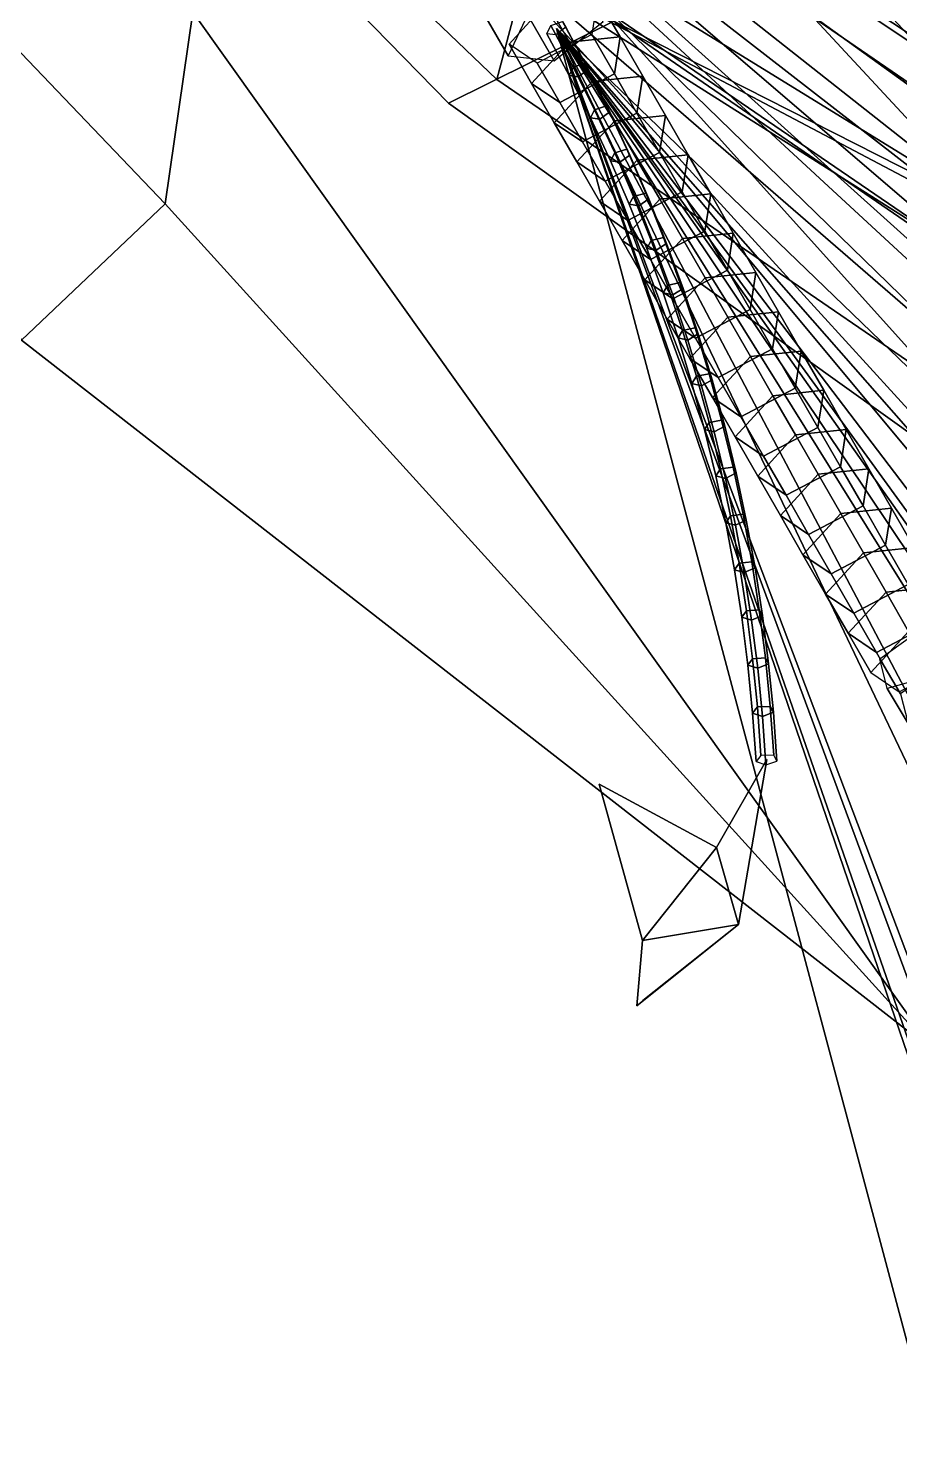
# Model space of a CAD drawing. Header units: metres. Extents: x -366 to 149, y -229 to 234.
# Drawn here: x 35.3 to 55.98, y -126.7 to -93.18 of the extents above; entities that cross this region are included whole.
import ezdxf

# ---------------------------------------------------------------- set-up
doc = ezdxf.new("R2010")
doc.units = ezdxf.units.M

msp = doc.modelspace()

# ---------------------------------------------------------------- linework, layer by layer
at = {"layer": 'coral-li_Intrnd', "color": 3}
for points in [[(46.6017, -91.8473, 372.7853), (47.1634, -92.8236, 373.4581), (46.6834, -93.8334, 372.3938), (46.1314, -92.8735, 371.7324)], [(47.2147, -92.9749, 370.6374), (47.7764, -93.9512, 371.3102), (48.9422, -93.01527, 371.6947), (48.3647, -92.01234, 371.0033)], [(48.8084, -92.4495, 372.6272), (49.3449, -93.3816, 373.2696), (48.1407, -93.5093, 374.0899), (47.6043, -92.5772, 373.4475)], [(48.6688, -93.3294, 371.4672), (49.2052, -94.2615, 372.1096), (49.3449, -93.3816, 373.2696), (48.8084, -92.4495, 372.6272)], [(47.6043, -92.5772, 373.4475), (48.1407, -93.5093, 374.0899), (47.2427, -94.4877, 373.4203), (46.7062, -93.5556, 372.7779)], [(46.1314, -92.8735, 371.7324), (46.6834, -93.8334, 372.3938), (47.7764, -93.9512, 371.3102), (47.2147, -92.9749, 370.6374)], [(48.1407, -93.5093, 374.0899), (48.6772, -94.4414, 374.7324), (47.7791, -95.4198, 374.0627), (47.2427, -94.4877, 373.4203)], [(47.377, -94.00908, 371.5598), (47.9134, -94.9412, 372.2022), (49.2052, -94.2615, 372.1096), (48.6688, -93.3294, 371.4672)], [(49.3449, -93.3816, 373.2696), (49.8814, -94.3138, 373.912), (48.6772, -94.4414, 374.7324), (48.1407, -93.5093, 374.0899)], [(49.2052, -94.2615, 372.1096), (49.7417, -95.1936, 372.752), (49.8814, -94.3138, 373.912), (49.3449, -93.3816, 373.2696)], [(46.7062, -93.5556, 372.7779), (47.2427, -94.4877, 373.4203), (47.9134, -94.9412, 372.2022), (47.377, -94.00908, 371.5598)], [(47.2427, -94.4877, 373.4203), (47.7791, -95.4198, 374.0627), (48.4499, -95.8733, 372.8446), (47.9134, -94.9412, 372.2022)], [(48.6772, -94.4414, 374.7324), (49.2137, -95.3735, 375.3748), (48.3156, -96.3519, 374.7051), (47.7791, -95.4198, 374.0627)], [(47.9134, -94.9412, 372.2022), (48.4499, -95.8733, 372.8446), (49.7417, -95.1936, 372.752), (49.2052, -94.2615, 372.1096)], [(49.8814, -94.3138, 373.912), (50.4178, -95.2459, 374.5545), (49.2137, -95.3735, 375.3748), (48.6772, -94.4414, 374.7324)], [(49.7417, -95.1936, 372.752), (50.2781, -96.1257, 373.3945), (50.4178, -95.2459, 374.5545), (49.8814, -94.3138, 373.912)], [(48.4499, -95.8733, 372.8446), (48.9863, -96.8054, 373.4871), (50.2781, -96.1257, 373.3945), (49.7417, -95.1936, 372.752)], [(47.7791, -95.4198, 374.0627), (48.3156, -96.3519, 374.7051), (48.9863, -96.8054, 373.4871), (48.4499, -95.8733, 372.8446)], [(49.2137, -95.3735, 375.3748), (49.7501, -96.3056, 376.0172), (48.852, -97.284, 375.3476), (48.3156, -96.3519, 374.7051)], [(50.4178, -95.2459, 374.5545), (50.9543, -96.178, 375.1969), (49.7501, -96.3056, 376.0172), (49.2137, -95.3735, 375.3748)], [(50.2781, -96.1257, 373.3945), (50.8146, -97.05791, 374.0369), (50.9543, -96.178, 375.1969), (50.4178, -95.2459, 374.5545)], [(48.9863, -96.8054, 373.4871), (49.5228, -97.7375, 374.1295), (50.8146, -97.05791, 374.0369), (50.2781, -96.1257, 373.3945)], [(50.9543, -96.178, 375.1969), (51.4907, -97.1101, 375.8393), (50.2866, -97.2378, 376.6596), (49.7501, -96.3056, 376.0172)], [(50.8146, -97.05791, 374.0369), (51.351, -97.99, 374.6793), (51.4907, -97.1101, 375.8393), (50.9543, -96.178, 375.1969)], [(48.3156, -96.3519, 374.7051), (48.852, -97.284, 375.3476), (49.5228, -97.7375, 374.1295), (48.9863, -96.8054, 373.4871)], [(49.7501, -96.3056, 376.0172), (50.2866, -97.2378, 376.6596), (49.3885, -98.2162, 375.99), (48.852, -97.284, 375.3476)], [(49.5228, -97.7375, 374.1295), (50.05929, -98.6696, 374.7719), (51.351, -97.99, 374.6793), (50.8146, -97.05791, 374.0369)], [(51.4907, -97.1101, 375.8393), (52.02724, -98.04229, 376.4818), (50.823, -98.1699, 377.3021), (50.2866, -97.2378, 376.6596)], [(51.351, -97.99, 374.6793), (51.8875, -98.9221, 375.3217), (52.02724, -98.04229, 376.4818), (51.4907, -97.1101, 375.8393)], [(48.852, -97.284, 375.3476), (49.3885, -98.2162, 375.99), (50.05929, -98.6696, 374.7719), (49.5228, -97.7375, 374.1295)], [(50.2866, -97.2378, 376.6596), (50.823, -98.1699, 377.3021), (49.925, -99.1483, 376.6324), (49.3885, -98.2162, 375.99)], [(49.3885, -98.2162, 375.99), (49.925, -99.1483, 376.6324), (50.5957, -99.6018, 375.4143), (50.05929, -98.6696, 374.7719)], [(50.823, -98.1699, 377.3021), (51.3595, -99.102, 377.9445), (50.4614, -100.0804, 377.2748), (49.925, -99.1483, 376.6324)], [(50.05929, -98.6696, 374.7719), (50.5957, -99.6018, 375.4143), (51.8875, -98.9221, 375.3217), (51.351, -97.99, 374.6793)], [(52.02724, -98.04229, 376.4818), (52.5636, -98.9744, 377.1242), (51.3595, -99.102, 377.9445), (50.823, -98.1699, 377.3021)], [(51.8875, -98.9221, 375.3217), (52.424, -99.8542, 375.9642), (52.5636, -98.9744, 377.1242), (52.02724, -98.04229, 376.4818)], [(49.925, -99.1483, 376.6324), (50.4614, -100.0804, 377.2748), (51.1322, -100.5339, 376.0568), (50.5957, -99.6018, 375.4143)], [(51.3595, -99.102, 377.9445), (51.8959, -100.0342, 378.5869), (50.9979, -101.0126, 377.9173), (50.4614, -100.0804, 377.2748)], [(50.5957, -99.6018, 375.4143), (51.1322, -100.5339, 376.0568), (52.424, -99.8542, 375.9642), (51.8875, -98.9221, 375.3217)], [(52.5636, -98.9744, 377.1242), (53.1001, -99.9065, 377.7666), (51.8959, -100.0342, 378.5869), (51.3595, -99.102, 377.9445)], [(52.424, -99.8542, 375.9642), (52.9604, -100.7864, 376.6066), (53.1001, -99.9065, 377.7666), (52.5636, -98.9744, 377.1242)], [(51.1322, -100.5339, 376.0568), (51.6686, -101.466, 376.6992), (52.9604, -100.7864, 376.6066), (52.424, -99.8542, 375.9642)], [(50.4614, -100.0804, 377.2748), (50.9979, -101.0126, 377.9173), (51.6686, -101.466, 376.6992), (51.1322, -100.5339, 376.0568)], [(51.8959, -100.0342, 378.5869), (52.4324, -100.9663, 379.2293), (51.5343, -101.9447, 378.5597), (50.9979, -101.0126, 377.9173)], [(53.1001, -99.9065, 377.7666), (53.6366, -100.8387, 378.409), (52.4324, -100.9663, 379.2293), (51.8959, -100.0342, 378.5869)], [(52.9604, -100.7864, 376.6066), (53.4969, -101.7185, 377.249), (53.6366, -100.8387, 378.409), (53.1001, -99.9065, 377.7666)], [(51.6686, -101.466, 376.6992), (52.2051, -102.3982, 377.3416), (53.4969, -101.7185, 377.249), (52.9604, -100.7864, 376.6066)], [(53.6366, -100.8387, 378.409), (54.173, -101.7708, 379.0515), (52.9688, -101.8984, 379.8718), (52.4324, -100.9663, 379.2293)], [(53.4969, -101.7185, 377.249), (54.03338, -102.6506, 377.8914), (54.173, -101.7708, 379.0515), (53.6366, -100.8387, 378.409)], [(50.9979, -101.0126, 377.9173), (51.5343, -101.9447, 378.5597), (52.2051, -102.3982, 377.3416), (51.6686, -101.466, 376.6992)], [(52.4324, -100.9663, 379.2293), (52.9688, -101.8984, 379.8718), (52.07083, -102.8768, 379.2021), (51.5343, -101.9447, 378.5597)], [(52.9688, -101.8984, 379.8718), (53.5053, -102.8305, 380.5142), (52.6072, -103.8089, 379.8445), (52.07083, -102.8768, 379.2021)], [(52.2051, -102.3982, 377.3416), (52.7415, -103.3303, 377.984), (54.03338, -102.6506, 377.8914), (53.4969, -101.7185, 377.249)], [(54.173, -101.7708, 379.0515), (54.7095, -102.7029, 379.6939), (53.5053, -102.8305, 380.5142), (52.9688, -101.8984, 379.8718)], [(54.03338, -102.6506, 377.8914), (54.5698, -103.5828, 378.5339), (54.7095, -102.7029, 379.6939), (54.173, -101.7708, 379.0515)], [(51.5343, -101.9447, 378.5597), (52.07083, -102.8768, 379.2021), (52.7415, -103.3303, 377.984), (52.2051, -102.3982, 377.3416)], [(52.07083, -102.8768, 379.2021), (52.6072, -103.8089, 379.8445), (53.278, -104.2624, 378.6265), (52.7415, -103.3303, 377.984)], [(53.5053, -102.8305, 380.5142), (54.04181, -103.7627, 381.1566), (53.1437, -104.7411, 380.487), (52.6072, -103.8089, 379.8445)], [(52.7415, -103.3303, 377.984), (53.278, -104.2624, 378.6265), (54.5698, -103.5828, 378.5339), (54.03338, -102.6506, 377.8914)], [(54.7095, -102.7029, 379.6939), (55.2459, -103.635, 380.3363), (54.04181, -103.7627, 381.1566), (53.5053, -102.8305, 380.5142)], [(54.5698, -103.5828, 378.5339), (55.1062, -104.5149, 379.1763), (55.2459, -103.635, 380.3363), (54.7095, -102.7029, 379.6939)], [(53.278, -104.2624, 378.6265), (53.8144, -105.1945, 379.2689), (55.1062, -104.5149, 379.1763), (54.5698, -103.5828, 378.5339)], [(52.6072, -103.8089, 379.8445), (53.1437, -104.7411, 380.487), (53.8144, -105.1945, 379.2689), (53.278, -104.2624, 378.6265)], [(54.04181, -103.7627, 381.1566), (54.5782, -104.6948, 381.799), (53.6802, -105.6732, 381.1294), (53.1437, -104.7411, 380.487)], [(55.2459, -103.635, 380.3363), (55.7824, -104.5671, 380.9787), (54.5782, -104.6948, 381.799), (54.04181, -103.7627, 381.1566)], [(55.1062, -104.5149, 379.1763), (55.6427, -105.447, 379.8187), (55.7824, -104.5671, 380.9787), (55.2459, -103.635, 380.3363)], [(53.8144, -105.1945, 379.2689), (54.3509, -106.1267, 379.9113), (55.6427, -105.447, 379.8187), (55.1062, -104.5149, 379.1763)], [(55.7824, -104.5671, 380.9787), (56.3188, -105.4993, 381.6212), (55.1147, -105.6269, 382.4415), (54.5782, -104.6948, 381.799)], [(55.6427, -105.447, 379.8187), (56.1792, -106.3791, 380.4612), (56.3188, -105.4993, 381.6212), (55.7824, -104.5671, 380.9787)], [(53.1437, -104.7411, 380.487), (53.6802, -105.6732, 381.1294), (54.3509, -106.1267, 379.9113), (53.8144, -105.1945, 379.2689)], [(54.5782, -104.6948, 381.799), (55.1147, -105.6269, 382.4415), (54.2166, -106.6053, 381.7718), (53.6802, -105.6732, 381.1294)], [(54.3509, -106.1267, 379.9113), (54.8874, -107.0588, 380.5537), (56.1792, -106.3791, 380.4612), (55.6427, -105.447, 379.8187)], [(56.3188, -105.4993, 381.6212), (56.8553, -106.4314, 382.2636), (55.6511, -106.559, 383.0839), (55.1147, -105.6269, 382.4415)], [(53.6802, -105.6732, 381.1294), (54.2166, -106.6053, 381.7718), (54.8874, -107.0588, 380.5537), (54.3509, -106.1267, 379.9113)], [(55.1147, -105.6269, 382.4415), (55.6511, -106.559, 383.0839), (54.7531, -107.5374, 382.4142), (54.2166, -106.6053, 381.7718)], [(55.6511, -106.559, 383.0839), (56.1876, -107.4911, 383.7263), (55.2895, -108.4695, 383.0567), (54.7531, -107.5374, 382.4142)], [(54.8874, -107.0588, 380.5537), (55.4238, -107.9909, 381.1962), (56.7156, -107.3112, 381.1036), (56.1792, -106.3791, 380.4612)], [(56.8553, -106.4314, 382.2636), (57.3918, -107.3635, 382.906), (56.1876, -107.4911, 383.7263), (55.6511, -106.559, 383.0839)], [(54.2166, -106.6053, 381.7718), (54.7531, -107.5374, 382.4142), (55.4238, -107.9909, 381.1962), (54.8874, -107.0588, 380.5537)], [(54.7531, -107.5374, 382.4142), (55.2895, -108.4695, 383.0567), (55.9603, -108.923, 381.8386), (55.4238, -107.9909, 381.1962)], [(55.4238, -107.9909, 381.1962), (55.9603, -108.923, 381.8386), (57.2521, -108.2434, 381.746), (56.7156, -107.3112, 381.1036)], [(56.5717, -107.3745, 383.5205), (57.06401, -108.2053, 384.1266), (55.9936, -108.9747, 383.9414), (55.5012, -108.1439, 383.3353)], [(55.5012, -108.1439, 383.3353), (55.9936, -108.9747, 383.9414), (56.1743, -109.6804, 382.8273), (55.682, -108.8496, 382.2212)], [(55.682, -108.8496, 382.2212), (56.1743, -109.6804, 382.8273), (57.3805, -109.3377, 382.3174), (56.8882, -108.5069, 381.7112)]]:
    msp.add_3dface(points, dxfattribs=at)
at = {"layer": 'coral-li_Leaf', "color": 3}
for points in [[(51.6271, -112.6242, 386.2593), (52.1495, -114.4521, 384.1197), (52.8208, -110.5346, 382.9129)], [(51.6271, -112.6242, 386.2593), (52.8208, -110.5346, 382.9129), (52.1495, -114.4521, 384.1197)], [(48.8422, -111.115, 387.8719), (49.8706, -114.8247, 387.4633), (51.6271, -112.6242, 386.2593)], [(48.8422, -111.115, 387.8719), (51.6271, -112.6242, 386.2593), (49.8706, -114.8247, 387.4633)], [(51.6271, -112.6242, 386.2593), (49.8706, -114.8247, 387.4633), (52.1495, -114.4521, 384.1197)], [(51.6271, -112.6242, 386.2593), (52.1495, -114.4521, 384.1197), (49.8706, -114.8247, 387.4633)], [(49.738, -116.3815, 385.3027), (49.8824, -116.2556, 382.0192), (52.1495, -114.4521, 384.1197)], [(49.738, -116.3815, 385.3027), (52.1495, -114.4521, 384.1197), (49.8824, -116.2556, 382.0192)], [(52.1495, -114.4521, 384.1197), (49.8706, -114.8247, 387.4633), (49.738, -116.3815, 385.3027)], [(52.1495, -114.4521, 384.1197), (49.738, -116.3815, 385.3027), (49.8706, -114.8247, 387.4633)]]:
    msp.add_3dface(points, dxfattribs=at)
at = {"layer": 'coral-li_Mrstm', "color": 3}
for points in [[(47.06252, -91.939, 373.1199), (46.4186, -94.3941, 369.3958), (19.6409, -68.7581, 351.5123)], [(47.06252, -91.939, 373.1199), (19.6409, -68.7581, 351.5123), (46.4186, -94.3941, 369.3958)], [(19.6409, -68.7581, 351.5123), (45.2711, -94.9571, 370.1073), (49.1916, -93.01318, 368.6772)], [(19.6409, -68.7581, 351.5123), (49.1916, -93.01318, 368.6772), (45.2711, -94.9571, 370.1073)], [(35.6338, -79.7056, 361.8238), (59.3116, -105.6608, 383.1489), (63.1381, -105.1082, 380.6496)], [(35.6338, -79.7056, 361.8238), (63.1381, -105.1082, 380.6496), (59.3116, -105.6608, 383.1489)], [(63.1381, -105.1082, 380.6496), (64.8286, -104.7396, 376.4881), (35.6338, -79.7056, 361.8238)], [(63.1381, -105.1082, 380.6496), (35.6338, -79.7056, 361.8238), (64.8286, -104.7396, 376.4881)], [(35.6338, -79.7056, 361.8238), (64.643, -105.7999, 374.7324), (67.4493, -102.649, 376.5739)], [(35.6338, -79.7056, 361.8238), (67.4493, -102.649, 376.5739), (64.643, -105.7999, 374.7324)], [(67.4493, -102.649, 376.5739), (69.3322, -98.5904, 376.0316), (35.6338, -79.7056, 361.8238)], [(67.4493, -102.649, 376.5739), (35.6338, -79.7056, 361.8238), (69.3322, -98.5904, 376.0316)], [(35.6338, -79.7056, 361.8238), (70.3626, -97.6438, 374.5205), (69.6347, -97.1356, 379.0378)], [(35.6338, -79.7056, 361.8238), (69.6347, -97.1356, 379.0378), (70.3626, -97.6438, 374.5205)], [(69.6347, -97.1356, 379.0378), (68.2186, -94.3372, 382.2744), (35.6338, -79.7056, 361.8238)], [(69.6347, -97.1356, 379.0378), (35.6338, -79.7056, 361.8238), (68.2186, -94.3372, 382.2744)], [(35.6338, -79.7056, 361.8238), (68.6195, -92.3879, 382.8041), (66.6946, -96.1358, 384.6593)], [(35.6338, -79.7056, 361.8238), (66.6946, -96.1358, 384.6593), (68.6195, -92.3879, 382.8041)], [(66.6946, -96.1358, 384.6593), (63.01646, -97.818, 386.6474), (35.6338, -79.7056, 361.8238)], [(66.6946, -96.1358, 384.6593), (35.6338, -79.7056, 361.8238), (63.01646, -97.818, 386.6474)], [(35.6338, -79.7056, 361.8238), (61.8064, -97.2466, 388.2128), (62.6647, -101.0221, 385.7221)], [(35.6338, -79.7056, 361.8238), (62.6647, -101.0221, 385.7221), (61.8064, -97.2466, 388.2128)], [(62.6647, -101.0221, 385.7221), (60.8663, -104.255, 383.1481), (35.6338, -79.7056, 361.8238)], [(62.6647, -101.0221, 385.7221), (35.6338, -79.7056, 361.8238), (60.8663, -104.255, 383.1481)], [(50.4111, -83.2079, 374.6092), (67.8396, -93.9195, 384.7206), (48.9773, -87.5794, 374.7786)], [(50.4111, -83.2079, 374.6092), (48.9773, -87.5794, 374.7786), (67.8396, -93.9195, 384.7206)], [(39.1994, -92.7973, 378.425), (38.55, -97.3475, 376.1729), (25.3832, -83.569, 363.6339)], [(39.1994, -92.7973, 378.425), (25.3832, -83.569, 363.6339), (38.55, -97.3475, 376.1729)], [(25.3832, -83.569, 363.6339), (38.55, -97.3475, 376.1729), (35.1387, -100.5772, 374.1401)], [(25.3832, -83.569, 363.6339), (35.1387, -100.5772, 374.1401), (38.55, -97.3475, 376.1729)], [(52.3523, -85.941, 371.2834), (66.449, -95.7767, 385.4033), (49.8293, -84.4208, 374.6945)], [(52.3523, -85.941, 371.2834), (49.8293, -84.4208, 374.6945), (66.449, -95.7767, 385.4033)], [(54.02439, -85.00459, 367.0976), (70.8759, -96.9635, 376.7795), (52.3523, -85.941, 371.2834)], [(54.02439, -85.00459, 367.0976), (52.3523, -85.941, 371.2834), (70.8759, -96.9635, 376.7795)], [(52.4421, -89.3274, 367.5488), (70.06596, -96.3958, 379.1362), (53.4468, -85.02573, 368.4415)], [(52.4421, -89.3274, 367.5488), (53.4468, -85.02573, 368.4415), (70.06596, -96.3958, 379.1362)], [(70.8759, -96.9635, 376.7795), (68.9579, -97.834, 381.4445), (52.3523, -85.941, 371.2834)], [(70.8759, -96.9635, 376.7795), (52.3523, -85.941, 371.2834), (68.9579, -97.834, 381.4445)], [(52.3523, -85.941, 371.2834), (68.9579, -97.834, 381.4445), (66.449, -95.7767, 385.4033)], [(52.3523, -85.941, 371.2834), (66.449, -95.7767, 385.4033), (68.9579, -97.834, 381.4445)], [(48.9773, -87.5794, 374.7786), (62.02675, -101.6594, 386.0167), (45.42, -90.2982, 375.2932)], [(48.9773, -87.5794, 374.7786), (45.42, -90.2982, 375.2932), (62.02675, -101.6594, 386.0167)], [(67.8396, -93.9195, 384.7206), (66.08289, -98.721, 384.962), (48.9773, -87.5794, 374.7786)], [(67.8396, -93.9195, 384.7206), (48.9773, -87.5794, 374.7786), (66.08289, -98.721, 384.962)], [(48.9773, -87.5794, 374.7786), (66.08289, -98.721, 384.962), (62.02675, -101.6594, 386.0167)], [(48.9773, -87.5794, 374.7786), (62.02675, -101.6594, 386.0167), (66.08289, -98.721, 384.962)], [(45.0354, -89.3952, 376.3779), (61.8852, -99.7758, 387.7384), (47.06252, -91.939, 373.1199)], [(45.0354, -89.3952, 376.3779), (47.06252, -91.939, 373.1199), (61.8852, -99.7758, 387.7384)], [(50.7947, -92.2591, 364.4046), (66.725, -104.6278, 375.0805), (52.4421, -89.3274, 367.5488)], [(50.7947, -92.2591, 364.4046), (52.4421, -89.3274, 367.5488), (66.725, -104.6278, 375.0805)], [(66.725, -104.6278, 375.0805), (68.558, -101.2388, 378.45), (52.4421, -89.3274, 367.5488)], [(66.725, -104.6278, 375.0805), (52.4421, -89.3274, 367.5488), (68.558, -101.2388, 378.45)], [(52.4421, -89.3274, 367.5488), (68.558, -101.2388, 378.45), (70.06596, -96.3958, 379.1362)], [(52.4421, -89.3274, 367.5488), (70.06596, -96.3958, 379.1362), (68.558, -101.2388, 378.45)], [(49.1916, -93.01318, 368.6772), (67.9568, -102.5383, 375.886), (51.351, -91.1542, 365.1855)], [(49.1916, -93.01318, 368.6772), (51.351, -91.1542, 365.1855), (67.9568, -102.5383, 375.886)], [(47.06252, -91.939, 373.1199), (63.01688, -105.7727, 380.114), (46.4186, -94.3941, 369.3958)], [(47.06252, -91.939, 373.1199), (46.4186, -94.3941, 369.3958), (63.01688, -105.7727, 380.114)], [(61.8852, -99.7758, 387.7384), (63.9752, -102.6527, 384.0568), (47.06252, -91.939, 373.1199)], [(61.8852, -99.7758, 387.7384), (47.06252, -91.939, 373.1199), (63.9752, -102.6527, 384.0568)], [(47.06252, -91.939, 373.1199), (63.9752, -102.6527, 384.0568), (63.01688, -105.7727, 380.114)], [(47.06252, -91.939, 373.1199), (63.01688, -105.7727, 380.114), (63.9752, -102.6527, 384.0568)], [(39.1994, -92.7973, 378.425), (56.7948, -117.4616, 394.1656), (38.55, -97.3475, 376.1729)], [(39.1994, -92.7973, 378.425), (38.55, -97.3475, 376.1729), (56.7948, -117.4616, 394.1656)], [(45.2711, -94.9571, 370.1073), (61.2003, -106.3559, 381.8147), (49.1916, -93.01318, 368.6772)], [(45.2711, -94.9571, 370.1073), (49.1916, -93.01318, 368.6772), (61.2003, -106.3559, 381.8147)], [(47.8294, -93.1835, 372.3797), (70.7602, -124.7878, 385.2025), (70.9568, -123.5719, 389.6384)], [(47.8294, -93.1835, 372.3797), (70.9568, -123.5719, 389.6384), (70.7602, -124.7878, 385.2025)], [(70.9568, -123.5719, 389.6384), (71.5074, -120.1563, 392.5267), (47.8294, -93.1835, 372.3797)], [(70.9568, -123.5719, 389.6384), (47.8294, -93.1835, 372.3797), (71.5074, -120.1563, 392.5267)], [(47.8294, -93.1835, 372.3797), (73.08212, -117.5265, 393.7993), (69.8451, -119.5957, 396.3358)], [(47.8294, -93.1835, 372.3797), (69.8451, -119.5957, 396.3358), (73.08212, -117.5265, 393.7993)], [(69.8451, -119.5957, 396.3358), (66.07177, -119.0095, 398.7295), (47.8294, -93.1835, 372.3797)], [(69.8451, -119.5957, 396.3358), (47.8294, -93.1835, 372.3797), (66.07177, -119.0095, 398.7295)], [(47.8294, -93.1835, 372.3797), (64.2009, -117.6137, 401.0888), (62.8284, -121.6131, 399.268)], [(47.8294, -93.1835, 372.3797), (62.8284, -121.6131, 399.268), (64.2009, -117.6137, 401.0888)], [(62.8284, -121.6131, 399.268), (59.4259, -123.8189, 397.3011), (47.8294, -93.1835, 372.3797)], [(62.8284, -121.6131, 399.268), (47.8294, -93.1835, 372.3797), (59.4259, -123.8189, 397.3011)], [(47.8294, -93.1835, 372.3797), (56.3073, -124.9297, 397.0654), (59.5381, -126.8548, 394.4101)], [(47.8294, -93.1835, 372.3797), (59.5381, -126.8548, 394.4101), (56.3073, -124.9297, 397.0654)], [(59.5381, -126.8548, 394.4101), (60.6922, -127.9828, 390.2021), (47.8294, -93.1835, 372.3797)], [(59.5381, -126.8548, 394.4101), (47.8294, -93.1835, 372.3797), (60.6922, -127.9828, 390.2021)], [(47.8294, -93.1835, 372.3797), (60.2363, -129.4323, 387.2516), (64.4906, -128.126, 388.4303)], [(47.8294, -93.1835, 372.3797), (64.4906, -128.126, 388.4303), (60.2363, -129.4323, 387.2516)], [(64.4906, -128.126, 388.4303), (68.1325, -125.7858, 387.1769), (47.8294, -93.1835, 372.3797)], [(64.4906, -128.126, 388.4303), (47.8294, -93.1835, 372.3797), (68.1325, -125.7858, 387.1769)], [(61.2003, -106.3559, 381.8147), (65.4961, -104.1998, 380.0552), (49.1916, -93.01318, 368.6772)], [(61.2003, -106.3559, 381.8147), (49.1916, -93.01318, 368.6772), (65.4961, -104.1998, 380.0552)], [(49.1916, -93.01318, 368.6772), (65.4961, -104.1998, 380.0552), (67.9568, -102.5383, 375.886)], [(49.1916, -93.01318, 368.6772), (67.9568, -102.5383, 375.886), (65.4961, -104.1998, 380.0552)], [(38.55, -97.3475, 376.1729), (56.7948, -117.4616, 394.1656), (35.1387, -100.5772, 374.1401)], [(38.55, -97.3475, 376.1729), (35.1387, -100.5772, 374.1401), (56.7948, -117.4616, 394.1656)]]:
    msp.add_3dface(points, dxfattribs=at)
at = {"layer": 'coral-li_Petiole', "color": 3}
for points in [[(47.6963, -93.1105, 372.5929), (48.2311, -94.1044, 373.2673), (48.1339, -94.3017, 373.0536), (47.5991, -93.3078, 372.3792)], [(47.9762, -93.01352, 372.5139), (48.511, -94.00745, 373.1884), (48.2311, -94.1044, 373.2673), (47.6963, -93.1105, 372.5929)], [(47.818, -93.3345, 372.1663), (48.3528, -94.3284, 372.8407), (48.5874, -94.1479, 372.9207), (48.05262, -93.154, 372.2463)], [(48.05262, -93.154, 372.2463), (48.5874, -94.1479, 372.9207), (48.511, -94.00745, 373.1884), (47.9762, -93.01352, 372.5139)], [(47.5991, -93.3078, 372.3792), (48.1339, -94.3017, 373.0536), (48.3528, -94.3284, 372.8407), (47.818, -93.3345, 372.1663)], [(48.2311, -94.1044, 373.2673), (48.7366, -95.1119, 373.9404), (48.6376, -95.3058, 373.7245), (48.1339, -94.3017, 373.0536)], [(48.511, -94.00745, 373.1884), (49.01933, -95.02032, 373.8651), (48.7366, -95.1119, 373.9404), (48.2311, -94.1044, 373.2673)], [(48.3528, -94.3284, 372.8407), (48.8583, -95.3358, 373.5138), (49.09571, -95.1608, 373.5975), (48.5874, -94.1479, 372.9207)], [(48.5874, -94.1479, 372.9207), (49.09571, -95.1608, 373.5975), (49.01933, -95.02032, 373.8651), (48.511, -94.00745, 373.1884)], [(48.1339, -94.3017, 373.0536), (48.6376, -95.3058, 373.7245), (48.8583, -95.3358, 373.5138), (48.3528, -94.3284, 372.8407)], [(48.7366, -95.1119, 373.9404), (49.2132, -96.1337, 374.6128), (49.1126, -96.3242, 374.3947), (48.6376, -95.3058, 373.7245)], [(49.01933, -95.02032, 373.8651), (49.4986, -96.04768, 374.5412), (49.2132, -96.1337, 374.6128), (48.7366, -95.1119, 373.9404)], [(48.8583, -95.3358, 373.5138), (49.3349, -96.3576, 374.1862), (49.575, -96.1881, 374.2736), (49.09571, -95.1608, 373.5975)], [(49.09571, -95.1608, 373.5975), (49.575, -96.1881, 374.2736), (49.4986, -96.04768, 374.5412), (49.01933, -95.02032, 373.8651)], [(48.6376, -95.3058, 373.7245), (49.1126, -96.3242, 374.3947), (49.3349, -96.3576, 374.1862), (48.8583, -95.3358, 373.5138)], [(49.2132, -96.1337, 374.6128), (49.6607, -97.1693, 375.2842), (49.5586, -97.3563, 375.0638), (49.1126, -96.3242, 374.3947)], [(49.4986, -96.04768, 374.5412), (49.9486, -97.08888, 375.2163), (49.6607, -97.1693, 375.2842), (49.2132, -96.1337, 374.6128)], [(49.3349, -96.3576, 374.1862), (49.7824, -97.3932, 374.8576), (50.02507, -97.2293, 374.9486), (49.575, -96.1881, 374.2736)], [(49.575, -96.1881, 374.2736), (50.02507, -97.2293, 374.9486), (49.9486, -97.08888, 375.2163), (49.4986, -96.04768, 374.5412)], [(49.1126, -96.3242, 374.3947), (49.5586, -97.3563, 375.0638), (49.7824, -97.3932, 374.8576), (49.3349, -96.3576, 374.1862)], [(49.6607, -97.1693, 375.2842), (50.07888, -98.218, 375.954), (49.9753, -98.4015, 375.7314), (49.5586, -97.3563, 375.0638)], [(49.9486, -97.08888, 375.2163), (50.3691, -98.1433, 375.8898), (50.07888, -98.218, 375.954), (49.6607, -97.1693, 375.2842)], [(50.02507, -97.2293, 374.9486), (50.4455, -98.2838, 375.6222), (50.3691, -98.1433, 375.8898), (49.9486, -97.08888, 375.2163)], [(49.5586, -97.3563, 375.0638), (49.9753, -98.4015, 375.7314), (50.2006, -98.4419, 375.5274), (49.7824, -97.3932, 374.8576)], [(49.7824, -97.3932, 374.8576), (50.2006, -98.4419, 375.5274), (50.4455, -98.2838, 375.6222), (50.02507, -97.2293, 374.9486)], [(50.07888, -98.218, 375.954), (50.4674, -99.2793, 376.622), (50.3624, -99.4592, 376.3971), (49.9753, -98.4015, 375.7314)], [(50.3691, -98.1433, 375.8898), (50.7599, -99.2103, 376.5615), (50.4674, -99.2793, 376.622), (50.07888, -98.218, 375.954)], [(50.4455, -98.2838, 375.6222), (50.8362, -99.3508, 376.2939), (50.7599, -99.2103, 376.5615), (50.3691, -98.1433, 375.8898)], [(49.9753, -98.4015, 375.7314), (50.3624, -99.4592, 376.3971), (50.5891, -99.5032, 376.1955), (50.2006, -98.4419, 375.5274)], [(50.2006, -98.4419, 375.5274), (50.5891, -99.5032, 376.1955), (50.8362, -99.3508, 376.2939), (50.4455, -98.2838, 375.6222)], [(50.7599, -99.2103, 376.5615), (51.1206, -100.2893, 377.2308), (50.826, -100.3524, 377.2878), (50.4674, -99.2793, 376.622)], [(50.8362, -99.3508, 376.2939), (51.1969, -100.4298, 376.9632), (51.1206, -100.2893, 377.2308), (50.7599, -99.2103, 376.5615)], [(50.4674, -99.2793, 376.622), (50.826, -100.3524, 377.2878), (50.7198, -100.5288, 377.0606), (50.3624, -99.4592, 376.3971)], [(50.3624, -99.4592, 376.3971), (50.7198, -100.5288, 377.0606), (50.9478, -100.5764, 376.8612), (50.5891, -99.5032, 376.1955)], [(50.5891, -99.5032, 376.1955), (50.9478, -100.5764, 376.8612), (51.1969, -100.4298, 376.9632), (50.8362, -99.3508, 376.2939)], [(50.826, -100.3524, 377.2878), (51.1546, -101.4368, 377.9508), (51.04728, -101.6096, 377.7214), (50.7198, -100.5288, 377.0606)], [(50.7198, -100.5288, 377.0606), (51.04728, -101.6096, 377.7214), (51.2763, -101.6608, 377.5242), (50.9478, -100.5764, 376.8612)], [(51.1206, -100.2893, 377.2308), (51.451, -101.3796, 377.8975), (51.1546, -101.4368, 377.9508), (50.826, -100.3524, 377.2878)], [(50.9478, -100.5764, 376.8612), (51.2763, -101.6608, 377.5242), (51.5274, -101.5201, 377.6299), (51.1969, -100.4298, 376.9632)], [(51.1969, -100.4298, 376.9632), (51.5274, -101.5201, 377.6299), (51.451, -101.3796, 377.8975), (51.1206, -100.2893, 377.2308)], [(51.1546, -101.4368, 377.9508), (51.4529, -102.5318, 378.6107), (51.3445, -102.7009, 378.3792), (51.04728, -101.6096, 377.7214)], [(51.451, -101.3796, 377.8975), (51.751, -102.4805, 378.5611), (51.4529, -102.5318, 378.6107), (51.1546, -101.4368, 377.9508)], [(51.2763, -101.6608, 377.5242), (51.5746, -102.7557, 378.1842), (51.8274, -102.621, 378.2934), (51.5274, -101.5201, 377.6299)], [(51.5274, -101.5201, 377.6299), (51.8274, -102.621, 378.2934), (51.751, -102.4805, 378.5611), (51.451, -101.3796, 377.8975)], [(51.04728, -101.6096, 377.7214), (51.3445, -102.7009, 378.3792), (51.5746, -102.7557, 378.1842), (51.2763, -101.6608, 377.5242)], [(51.4529, -102.5318, 378.6107), (51.7207, -103.6366, 379.2672), (51.6114, -103.8021, 379.0334), (51.3445, -102.7009, 378.3792)], [(51.751, -102.4805, 378.5611), (52.02046, -103.5914, 379.2211), (51.7207, -103.6366, 379.2672), (51.4529, -102.5318, 378.6107)], [(51.8274, -102.621, 378.2934), (52.09684, -103.7319, 378.9535), (52.02046, -103.5914, 379.2211), (51.751, -102.4805, 378.5611)], [(51.3445, -102.7009, 378.3792), (51.6114, -103.8021, 379.0334), (51.8425, -103.8606, 378.8406), (51.5746, -102.7557, 378.1842)], [(51.5746, -102.7557, 378.1842), (51.8425, -103.8606, 378.8406), (52.09684, -103.7319, 378.9535), (51.8274, -102.621, 378.2934)], [(51.7207, -103.6366, 379.2672), (51.9579, -104.7508, 379.9198), (51.8477, -104.9125, 379.6838), (51.6114, -103.8021, 379.0334)], [(51.6114, -103.8021, 379.0334), (51.8477, -104.9125, 379.6838), (52.07973, -104.9747, 379.4932), (51.8425, -103.8606, 378.8406)], [(52.02046, -103.5914, 379.2211), (52.259, -104.7116, 379.8773), (51.9579, -104.7508, 379.9198), (51.7207, -103.6366, 379.2672)], [(51.8425, -103.8606, 378.8406), (52.07973, -104.9747, 379.4932), (52.3354, -104.8521, 379.6096), (52.09684, -103.7319, 378.9535)], [(52.09684, -103.7319, 378.9535), (52.3354, -104.8521, 379.6096), (52.259, -104.7116, 379.8773), (52.02046, -103.5914, 379.2211)], [(51.9579, -104.7508, 379.9198), (52.1644, -105.8735, 380.5681), (52.05352, -106.0314, 380.3299), (51.8477, -104.9125, 379.6838)], [(51.8477, -104.9125, 379.6838), (52.05352, -106.0314, 380.3299), (52.2862, -106.0974, 380.1415), (52.07973, -104.9747, 379.4932)], [(52.259, -104.7116, 379.8773), (52.4667, -105.8404, 380.5292), (52.1644, -105.8735, 380.5681), (51.9579, -104.7508, 379.9198)], [(52.07973, -104.9747, 379.4932), (52.2862, -106.0974, 380.1415), (52.5431, -105.9809, 380.2615), (52.3354, -104.8521, 379.6096)], [(52.3354, -104.8521, 379.6096), (52.5431, -105.9809, 380.2615), (52.4667, -105.8404, 380.5292), (52.259, -104.7116, 379.8773)], [(52.1644, -105.8735, 380.5681), (52.34, -107.0041, 381.2118), (52.2284, -107.1583, 380.9714), (52.05352, -106.0314, 380.3299)], [(52.4667, -105.8404, 380.5292), (52.6433, -106.9772, 381.1764), (52.34, -107.0041, 381.2118), (52.1644, -105.8735, 380.5681)], [(52.5431, -105.9809, 380.2615), (52.7197, -107.1177, 380.9087), (52.6433, -106.9772, 381.1764), (52.4667, -105.8404, 380.5292)], [(52.05352, -106.0314, 380.3299), (52.2284, -107.1583, 380.9714), (52.4617, -107.2281, 380.7852), (52.2862, -106.0974, 380.1415)], [(52.2862, -106.0974, 380.1415), (52.4617, -107.2281, 380.7852), (52.7197, -107.1177, 380.9087), (52.5431, -105.9809, 380.2615)], [(52.34, -107.0041, 381.2118), (52.4846, -108.142, 381.8504), (52.3725, -108.2924, 381.6079), (52.2284, -107.1583, 380.9714)], [(52.2284, -107.1583, 380.9714), (52.3725, -108.2924, 381.6079), (52.6063, -108.3659, 381.4238), (52.4617, -107.2281, 380.7852)], [(52.6433, -106.9772, 381.1764), (52.7888, -108.1212, 381.8185), (52.4846, -108.142, 381.8504), (52.34, -107.0041, 381.2118)], [(52.4617, -107.2281, 380.7852), (52.6063, -108.3659, 381.4238), (52.8652, -108.2617, 381.5508), (52.7197, -107.1177, 380.9087)], [(52.7197, -107.1177, 380.9087), (52.8652, -108.2617, 381.5508), (52.7888, -108.1212, 381.8185), (52.6433, -106.9772, 381.1764)], [(52.4846, -108.142, 381.8504), (52.5981, -109.2864, 382.4836), (52.4855, -109.4329, 382.2389), (52.3725, -108.2924, 381.6079)], [(52.7888, -108.1212, 381.8185), (52.903, -109.2719, 382.4551), (52.5981, -109.2864, 382.4836), (52.4846, -108.142, 381.8504)], [(52.6063, -108.3659, 381.4238), (52.7198, -109.5103, 382.057), (52.9794, -109.4124, 382.1875), (52.8652, -108.2617, 381.5508)], [(52.8652, -108.2617, 381.5508), (52.9794, -109.4124, 382.1875), (52.903, -109.2719, 382.4551), (52.7888, -108.1212, 381.8185)], [(52.3725, -108.2924, 381.6079), (52.4855, -109.4329, 382.2389), (52.7198, -109.5103, 382.057), (52.6063, -108.3659, 381.4238)], [(52.903, -109.2719, 382.4551), (52.9859, -110.4284, 383.0859), (52.6805, -110.4367, 383.1109), (52.5981, -109.2864, 382.4836)], [(52.9794, -109.4124, 382.1875), (53.06234, -110.5689, 382.8183), (52.9859, -110.4284, 383.0859), (52.903, -109.2719, 382.4551)], [(52.5981, -109.2864, 382.4836), (52.6805, -110.4367, 383.1109), (52.5676, -110.5793, 382.8642), (52.4855, -109.4329, 382.2389)], [(52.4855, -109.4329, 382.2389), (52.5676, -110.5793, 382.8642), (52.8022, -110.6606, 382.6844), (52.7198, -109.5103, 382.057)], [(52.7198, -109.5103, 382.057), (52.8022, -110.6606, 382.6844), (53.06234, -110.5689, 382.8183), (52.9794, -109.4124, 382.1875)]]:
    msp.add_3dface(points, dxfattribs=at)

doc.saveas('drawing.dxf')
